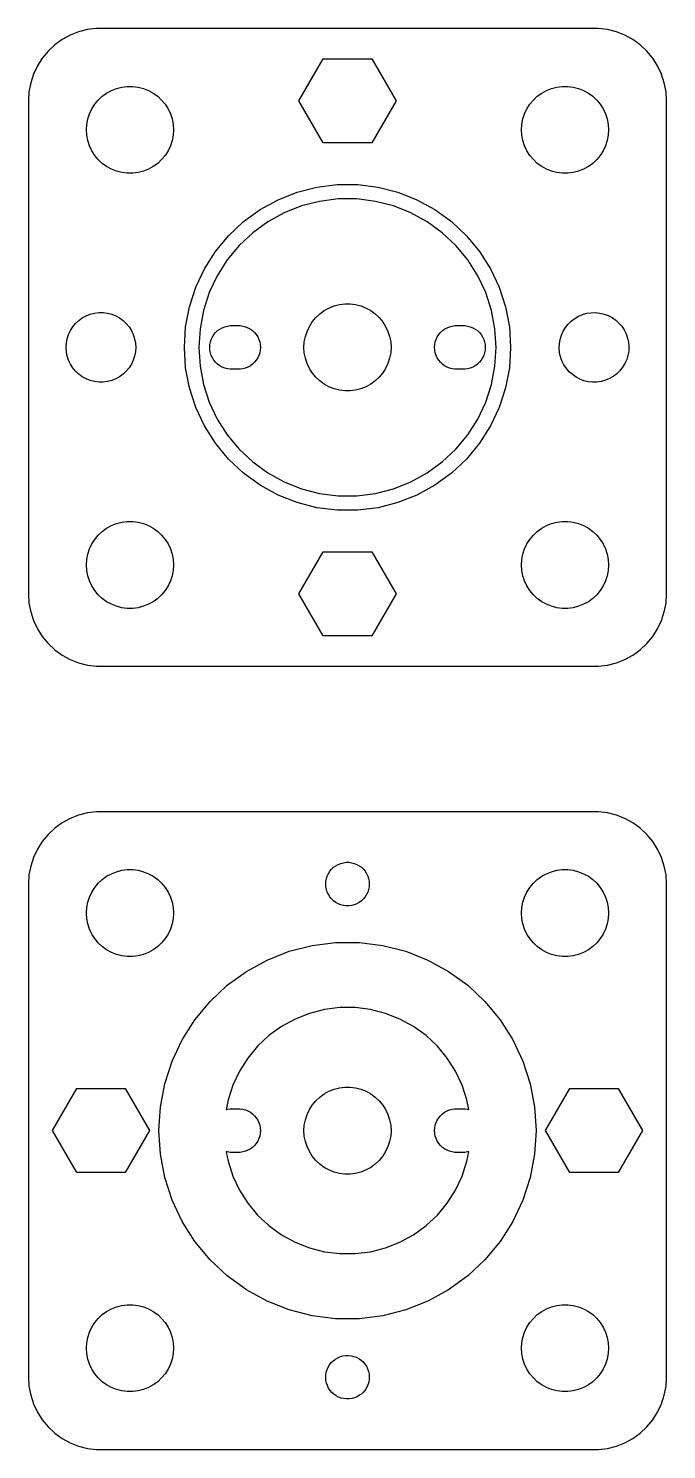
# Model space of a CAD drawing. Header units: metres. Extents: x -22 to 22, y -22 to 184.
# Drawn here: x -22 to 22, y 86 to 184 of the extents above; entities that cross this region are included whole.
import ezdxf

# ---------------------------------------------------------------- set-up
doc = ezdxf.new("R2010")
doc.units = ezdxf.units.M

msp = doc.modelspace()

# ---------------------------------------------------------------- linework, layer by layer
for p, q in [((-19.1289, 183.524), (-19.6791, 183.222)), ((-18.5451, 183.755), (-19.1289, 183.524)), ((-17.9369, 183.911), (-18.5451, 183.755)), ((-17.3139, 183.99), (-17.9369, 183.911)), ((17.3139, 183.99), (-17.3139, 183.99)), ((17.9369, 183.911), (17.3139, 183.99)), ((18.5451, 183.755), (17.9369, 183.911)), ((19.1289, 183.524), (18.5451, 183.755)), ((19.6791, 183.222), (19.1289, 183.524)), ((-20.6448, 182.423), (-21.0451, 181.939)), ((-20.1871, 182.853), (-20.6448, 182.423)), ((-19.6791, 183.222), (-20.1871, 182.853)), ((20.1871, 182.853), (19.6791, 183.222)), ((20.6448, 182.423), (20.1871, 182.853)), ((21.0451, 181.939), (20.6448, 182.423)), ((-21.3815, 181.409), (-21.6489, 180.841)), ((-21.0451, 181.939), (-21.3815, 181.409)), ((-3.34659, 179), (-1.67329, 181.898)), ((-1.67329, 181.898), (1.67329, 181.898)), ((1.67329, 181.898), (3.34659, 179)), ((21.3815, 181.409), (21.0451, 181.939)), ((21.6489, 180.841), (21.3815, 181.409)), ((-21.6489, 180.841), (-21.8429, 180.243)), ((21.8429, 180.243), (21.6489, 180.841)), ((-21.9606, 179.627), (-22, 179)), ((-21.8429, 180.243), (-21.9606, 179.627)), ((-17.1869, 179.054), (-16.9123, 179.312)), ((-16.9123, 179.312), (-16.6075, 179.533)), ((-16.6075, 179.533), (-16.2773, 179.714)), ((-16.2773, 179.714), (-15.927, 179.853)), ((-15.927, 179.853), (-15.5621, 179.947)), ((-15.5621, 179.947), (-15.1884, 179.994)), ((-15.1884, 179.994), (-14.8116, 179.994)), ((-14.8116, 179.994), (-14.4379, 179.947)), ((-14.4379, 179.947), (-14.0729, 179.853)), ((-14.0729, 179.853), (-13.7227, 179.714)), ((-13.7227, 179.714), (-13.3925, 179.533)), ((-13.3925, 179.533), (-13.0877, 179.312)), ((-13.0877, 179.312), (-12.8131, 179.054)), ((12.8131, 179.054), (13.0877, 179.312)), ((13.0877, 179.312), (13.3925, 179.533)), ((13.3925, 179.533), (13.7227, 179.714)), ((13.7227, 179.714), (14.0729, 179.853)), ((14.0729, 179.853), (14.4379, 179.947)), ((14.4379, 179.947), (14.8116, 179.994)), ((14.8116, 179.994), (15.1884, 179.994)), ((15.1884, 179.994), (15.5621, 179.947)), ((15.5621, 179.947), (15.927, 179.853)), ((15.927, 179.853), (16.2773, 179.714)), ((16.2773, 179.714), (16.6075, 179.533)), ((16.6075, 179.533), (16.9123, 179.312)), ((16.9123, 179.312), (17.1869, 179.054)), ((21.9606, 179.627), (21.8429, 180.243)), ((22, 179), (21.9606, 179.627)), ((-22, 179), (-22, 145)), ((-17.7893, 178.104), (-17.6289, 178.445)), ((-17.6289, 178.445), (-17.427, 178.763)), ((-17.427, 178.763), (-17.1869, 179.054)), ((-12.8131, 179.054), (-12.5729, 178.763)), ((-12.5729, 178.763), (-12.3711, 178.445)), ((-12.3711, 178.445), (-12.2107, 178.104)), ((-1.67329, 176.102), (-3.34659, 179)), ((3.34659, 179), (1.67329, 176.102)), ((12.2107, 178.104), (12.3711, 178.445)), ((12.3711, 178.445), (12.5729, 178.763)), ((12.5729, 178.763), (12.8131, 179.054)), ((17.1869, 179.054), (17.427, 178.763)), ((17.427, 178.763), (17.6289, 178.445)), ((17.6289, 178.445), (17.7893, 178.104)), ((22, 145), (22, 179)), ((-18, 177), (-17.9763, 177.376)), ((-17.9763, 177.376), (-17.9057, 177.746)), ((-17.9057, 177.746), (-17.7893, 178.104)), ((-12.2107, 178.104), (-12.0942, 177.746)), ((-12.0942, 177.746), (-12.0237, 177.376)), ((-12.0237, 177.376), (-12, 177)), ((12, 177), (12.0237, 177.376)), ((12.0237, 177.376), (12.0942, 177.746)), ((12.0942, 177.746), (12.2107, 178.104)), ((17.7893, 178.104), (17.9057, 177.746)), ((17.9057, 177.746), (17.9763, 177.376)), ((17.9763, 177.376), (18, 177)), ((-17.9763, 176.624), (-18, 177)), ((-17.9057, 176.254), (-17.9763, 176.624)), ((-12.0237, 176.624), (-12.0942, 176.254)), ((-12, 177), (-12.0237, 176.624)), ((12.0237, 176.624), (12, 177)), ((12.0942, 176.254), (12.0237, 176.624)), ((17.9763, 176.624), (17.9057, 176.254)), ((18, 177), (17.9763, 176.624)), ((-17.7893, 175.896), (-17.9057, 176.254)), ((-17.6289, 175.555), (-17.7893, 175.896)), ((-17.427, 175.237), (-17.6289, 175.555)), ((-12.3711, 175.555), (-12.5729, 175.237)), ((-12.2107, 175.896), (-12.3711, 175.555)), ((-12.0942, 176.254), (-12.2107, 175.896)), ((1.67329, 176.102), (-1.67329, 176.102)), ((12.2107, 175.896), (12.0942, 176.254)), ((12.3711, 175.555), (12.2107, 175.896)), ((12.5729, 175.237), (12.3711, 175.555)), ((17.6289, 175.555), (17.427, 175.237)), ((17.7893, 175.896), (17.6289, 175.555)), ((17.9057, 176.254), (17.7893, 175.896)), ((-17.1869, 174.946), (-17.427, 175.237)), ((-16.9123, 174.688), (-17.1869, 174.946)), ((-16.6075, 174.467), (-16.9123, 174.688)), ((-16.2773, 174.286), (-16.6075, 174.467)), ((-13.3925, 174.467), (-13.7227, 174.286)), ((-13.0877, 174.688), (-13.3925, 174.467)), ((-12.8131, 174.946), (-13.0877, 174.688)), ((-12.5729, 175.237), (-12.8131, 174.946)), ((12.8131, 174.946), (12.5729, 175.237)), ((13.0877, 174.688), (12.8131, 174.946)), ((13.3925, 174.467), (13.0877, 174.688)), ((13.7227, 174.286), (13.3925, 174.467)), ((16.6075, 174.467), (16.2773, 174.286)), ((16.9123, 174.688), (16.6075, 174.467)), ((17.1869, 174.946), (16.9123, 174.688)), ((17.427, 175.237), (17.1869, 174.946)), ((-15.927, 174.147), (-16.2773, 174.286)), ((-15.5621, 174.053), (-15.927, 174.147)), ((-15.1884, 174.006), (-15.5621, 174.053)), ((-14.8116, 174.006), (-15.1884, 174.006)), ((-14.4379, 174.053), (-14.8116, 174.006)), ((-14.0729, 174.147), (-14.4379, 174.053)), ((-13.7227, 174.286), (-14.0729, 174.147)), ((14.0729, 174.147), (13.7227, 174.286)), ((14.4379, 174.053), (14.0729, 174.147)), ((14.8116, 174.006), (14.4379, 174.053)), ((15.1884, 174.006), (14.8116, 174.006)), ((15.5621, 174.053), (15.1884, 174.006)), ((15.927, 174.147), (15.5621, 174.053)), ((16.2773, 174.286), (15.927, 174.147)), ((-4.79001, 172.179), (-3.47644, 172.699)), ((-3.47644, 172.699), (-2.10803, 173.051)), ((-2.10803, 173.051), (-0.70639, 173.228)), ((-0.70639, 173.228), (0.70639, 173.228)), ((0.70639, 173.228), (2.10803, 173.051)), ((2.10803, 173.051), (3.47644, 172.699)), ((3.47644, 172.699), (4.79001, 172.179)), ((-7.17101, 170.668), (-6.02805, 171.499)), ((-6.02805, 171.499), (-4.79001, 172.179)), ((-3.16742, 171.748), (-4.36423, 171.274)), ((-1.92065, 172.068), (-3.16742, 171.748)), ((-0.6436, 172.23), (-1.92065, 172.068)), ((0.6436, 172.23), (-0.6436, 172.23)), ((1.92065, 172.068), (0.6436, 172.23)), ((3.16742, 171.748), (1.92065, 172.068)), ((4.36423, 171.274), (3.16742, 171.748)), ((4.79001, 172.179), (6.02805, 171.499)), ((6.02805, 171.499), (7.17101, 170.668)), ((-8.20088, 169.701), (-7.17101, 170.668)), ((-5.49222, 170.654), (-6.53358, 169.898)), ((-4.36423, 171.274), (-5.49222, 170.654)), ((5.49222, 170.654), (4.36423, 171.274)), ((6.53358, 169.898), (5.49222, 170.654)), ((7.17101, 170.668), (8.20088, 169.701)), ((-9.10144, 168.613), (-8.20088, 169.701)), ((-6.53358, 169.898), (-7.47192, 169.017)), ((7.47192, 169.017), (6.53358, 169.898)), ((8.20088, 169.701), (9.10144, 168.613)), ((-9.85844, 167.42), (-9.10144, 168.613)), ((-7.47192, 169.017), (-8.29242, 168.025)), ((8.29242, 168.025), (7.47192, 169.017)), ((9.10144, 168.613), (9.85844, 167.42)), ((-8.29242, 168.025), (-8.98213, 166.938)), ((8.98213, 166.938), (8.29242, 168.025)), ((-10.46, 166.141), (-9.85844, 167.42)), ((-8.98213, 166.938), (-9.5302, 165.773)), ((9.5302, 165.773), (8.98213, 166.938)), ((9.85844, 167.42), (10.46, 166.141)), ((-10.8965, 164.798), (-10.46, 166.141)), ((-9.5302, 165.773), (-9.92796, 164.549)), ((9.92796, 164.549), (9.5302, 165.773)), ((10.46, 166.141), (10.8965, 164.798)), ((-11.1613, 163.41), (-10.8965, 164.798)), ((-1.60747, 164.533), (-1.27733, 164.714)), ((-1.27733, 164.714), (-0.927048, 164.853)), ((-0.927048, 164.853), (-0.562134, 164.947)), ((-0.562134, 164.947), (-0.18837, 164.994)), ((-0.18837, 164.994), (0.18837, 164.994)), ((0.18837, 164.994), (0.562134, 164.947)), ((0.562134, 164.947), (0.927048, 164.853)), ((0.927048, 164.853), (1.27733, 164.714)), ((1.27733, 164.714), (1.60747, 164.533)), ((10.8965, 164.798), (11.1613, 163.41)), ((-18.9416, 163.411), (-18.7495, 163.643)), ((-18.7495, 163.643), (-18.5298, 163.849)), ((-18.5298, 163.849), (-18.286, 164.026)), ((-18.286, 164.026), (-18.0219, 164.172)), ((-18.0219, 164.172), (-17.7416, 164.283)), ((-17.7416, 164.283), (-17.4497, 164.357)), ((-17.4497, 164.357), (-17.1507, 164.395)), ((-17.1507, 164.395), (-16.8493, 164.395)), ((-16.8493, 164.395), (-16.5503, 164.357)), ((-16.5503, 164.357), (-16.2583, 164.283)), ((-16.2583, 164.283), (-15.9781, 164.172)), ((-15.9781, 164.172), (-15.714, 164.026)), ((-15.714, 164.026), (-15.4702, 163.849)), ((-15.4702, 163.849), (-15.2505, 163.643)), ((-15.2505, 163.643), (-15.0583, 163.411)), ((-9.92796, 164.549), (-10.1692, 163.285)), ((-2.62891, 163.445), (-2.42705, 163.763)), ((-2.42705, 163.763), (-2.1869, 164.054)), ((-2.1869, 164.054), (-1.91226, 164.312)), ((-1.91226, 164.312), (-1.60747, 164.533)), ((1.60747, 164.533), (1.91226, 164.312)), ((1.91226, 164.312), (2.1869, 164.054)), ((2.1869, 164.054), (2.42705, 163.763)), ((2.42705, 163.763), (2.62891, 163.445)), ((10.1692, 163.285), (9.92796, 164.549)), ((15.2164, 163.606), (15.4318, 163.817)), ((15.4318, 163.817), (15.6719, 163.999)), ((15.6719, 163.999), (15.9329, 164.15)), ((15.9329, 164.15), (16.2107, 164.266)), ((16.2107, 164.266), (16.501, 164.348)), ((16.501, 164.348), (16.7992, 164.392)), ((16.7992, 164.392), (17.1005, 164.398)), ((17.1005, 164.398), (17.4002, 164.366)), ((17.4002, 164.366), (17.6937, 164.298)), ((17.6937, 164.298), (17.9762, 164.193)), ((17.9762, 164.193), (18.2433, 164.053)), ((18.2433, 164.053), (18.4908, 163.881)), ((18.4908, 163.881), (18.7147, 163.679)), ((18.7147, 163.679), (18.9117, 163.451)), ((-19.3246, 162.597), (-19.2315, 162.883)), ((-19.2315, 162.883), (-19.1031, 163.156)), ((-19.1031, 163.156), (-18.9416, 163.411)), ((-15.0583, 163.411), (-14.8969, 163.156)), ((-14.8969, 163.156), (-14.7685, 162.883)), ((-14.7685, 162.883), (-14.6754, 162.597)), ((-11.25, 162), (-11.1613, 163.41)), ((-10.1692, 163.285), (-10.25, 162)), ((-9.39465, 162.552), (-9.31445, 162.723)), ((-9.31445, 162.723), (-9.21352, 162.882)), ((-9.21352, 162.882), (-9.09344, 163.027)), ((-9.09344, 163.027), (-8.95613, 163.156)), ((-8.95613, 163.156), (-8.80373, 163.266)), ((-8.80373, 163.266), (-8.63866, 163.357)), ((-8.63866, 163.357), (-8.46352, 163.427)), ((-8.46352, 163.427), (-8.28107, 163.473)), ((-8.28107, 163.473), (-8.09418, 163.497)), ((-8.09418, 163.497), (-7.40581, 163.497)), ((-7.40581, 163.497), (-7.21892, 163.473)), ((-7.21892, 163.473), (-7.03647, 163.427)), ((-7.03647, 163.427), (-6.86133, 163.357)), ((-6.86133, 163.357), (-6.69626, 163.266)), ((-6.69626, 163.266), (-6.54385, 163.156)), ((-6.54385, 163.156), (-6.40654, 163.027)), ((-6.40654, 163.027), (-6.28647, 162.882)), ((-6.28647, 162.882), (-6.18553, 162.723)), ((-6.18553, 162.723), (-6.10533, 162.552)), ((-2.97633, 162.376), (-2.90575, 162.746)), ((-2.90575, 162.746), (-2.78932, 163.104)), ((-2.78932, 163.104), (-2.62891, 163.445)), ((2.62891, 163.445), (2.78932, 163.104)), ((2.78932, 163.104), (2.90575, 162.746)), ((2.90575, 162.746), (2.97633, 162.376)), ((6.10533, 162.552), (6.18553, 162.723)), ((6.18553, 162.723), (6.28647, 162.882)), ((6.28647, 162.882), (6.40654, 163.027)), ((6.40654, 163.027), (6.54385, 163.156)), ((6.54385, 163.156), (6.69626, 163.266)), ((6.69626, 163.266), (6.86133, 163.357)), ((6.86133, 163.357), (7.03647, 163.427)), ((7.03647, 163.427), (7.21892, 163.473)), ((7.21892, 163.473), (7.40581, 163.497)), ((7.40581, 163.497), (8.09418, 163.497)), ((8.09418, 163.497), (8.28107, 163.473)), ((8.28107, 163.473), (8.46352, 163.427)), ((8.46352, 163.427), (8.63866, 163.357)), ((8.63866, 163.357), (8.80373, 163.266)), ((8.80373, 163.266), (8.95613, 163.156)), ((8.95613, 163.156), (9.09344, 163.027)), ((9.09344, 163.027), (9.21352, 162.882)), ((9.21352, 162.882), (9.31445, 162.723)), ((9.31445, 162.723), (9.39465, 162.552)), ((10.25, 162), (10.1692, 163.285)), ((11.1613, 163.41), (11.25, 162)), ((14.6634, 162.548), (14.7505, 162.837)), ((14.7505, 162.837), (14.8731, 163.112)), ((14.8731, 163.112), (15.0292, 163.37)), ((15.0292, 163.37), (15.2164, 163.606)), ((18.9117, 163.451), (19.0785, 163.2)), ((19.0785, 163.2), (19.2125, 162.93)), ((19.2125, 162.93), (19.3116, 162.645)), ((-19.4, 162), (-19.3811, 162.301)), ((-19.3811, 161.699), (-19.4, 162)), ((-19.3811, 162.301), (-19.3246, 162.597)), ((-19.3246, 161.403), (-19.3811, 161.699)), ((-14.6754, 162.597), (-14.6189, 162.301)), ((-14.6189, 161.699), (-14.6754, 161.403)), ((-14.6189, 162.301), (-14.6, 162)), ((-14.6, 162), (-14.6189, 161.699)), ((-11.1613, 160.59), (-11.25, 162)), ((-10.25, 162), (-10.1692, 160.715)), ((-9.5, 162), (-9.48816, 162.188)), ((-9.48816, 161.812), (-9.5, 162)), ((-9.48816, 162.188), (-9.45287, 162.373)), ((-9.45287, 161.627), (-9.48816, 161.812)), ((-9.45287, 162.373), (-9.39465, 162.552)), ((-6.10533, 162.552), (-6.04712, 162.373)), ((-6.04712, 162.373), (-6.01183, 162.188)), ((-6.01183, 161.812), (-6.04712, 161.627)), ((-6.01183, 162.188), (-6, 162)), ((-6, 162), (-6.01183, 161.812)), ((-3, 162), (-2.97633, 162.376)), ((-2.97633, 161.624), (-3, 162)), ((2.97633, 162.376), (3, 162)), ((3, 162), (2.97633, 161.624)), ((6, 162), (6.01183, 162.188)), ((6.01183, 161.812), (6, 162)), ((6.01183, 162.188), (6.04712, 162.373)), ((6.04712, 161.627), (6.01183, 161.812)), ((6.04712, 162.373), (6.10533, 162.552)), ((9.39465, 162.552), (9.45287, 162.373)), ((9.45287, 162.373), (9.48816, 162.188)), ((9.48816, 161.812), (9.45287, 161.627)), ((9.48816, 162.188), (9.5, 162)), ((9.5, 162), (9.48816, 161.812)), ((10.1692, 160.715), (10.25, 162)), ((11.25, 162), (11.1613, 160.59)), ((14.6005, 161.95), (14.6131, 162.251)), ((14.6257, 161.649), (14.6005, 161.95)), ((14.6131, 162.251), (14.6634, 162.548)), ((19.3116, 162.645), (19.3743, 162.351)), ((19.3868, 161.749), (19.3366, 161.452)), ((19.3743, 162.351), (19.3995, 162.05)), ((19.3995, 162.05), (19.3868, 161.749)), ((-19.2315, 161.117), (-19.3246, 161.403)), ((-19.1031, 160.844), (-19.2315, 161.117)), ((-18.9416, 160.589), (-19.1031, 160.844)), ((-14.8969, 160.844), (-15.0583, 160.589)), ((-14.7685, 161.117), (-14.8969, 160.844)), ((-14.6754, 161.403), (-14.7685, 161.117)), ((-10.1692, 160.715), (-9.92796, 159.451)), ((-9.39465, 161.448), (-9.45287, 161.627)), ((-9.31445, 161.277), (-9.39465, 161.448)), ((-9.21352, 161.118), (-9.31445, 161.277)), ((-9.09344, 160.973), (-9.21352, 161.118)), ((-8.95613, 160.844), (-9.09344, 160.973)), ((-8.80373, 160.734), (-8.95613, 160.844)), ((-8.63866, 160.643), (-8.80373, 160.734)), ((-6.69626, 160.734), (-6.86133, 160.643)), ((-6.54385, 160.844), (-6.69626, 160.734)), ((-6.40654, 160.973), (-6.54385, 160.844)), ((-6.28647, 161.118), (-6.40654, 160.973)), ((-6.18553, 161.277), (-6.28647, 161.118)), ((-6.10533, 161.448), (-6.18553, 161.277)), ((-6.04712, 161.627), (-6.10533, 161.448)), ((-2.90575, 161.254), (-2.97633, 161.624)), ((-2.78932, 160.896), (-2.90575, 161.254)), ((-2.62891, 160.555), (-2.78932, 160.896)), ((2.78932, 160.896), (2.62891, 160.555)), ((2.90575, 161.254), (2.78932, 160.896)), ((2.97633, 161.624), (2.90575, 161.254)), ((6.10533, 161.448), (6.04712, 161.627)), ((6.18553, 161.277), (6.10533, 161.448)), ((6.28647, 161.118), (6.18553, 161.277)), ((6.40654, 160.973), (6.28647, 161.118)), ((6.54385, 160.844), (6.40654, 160.973)), ((6.69626, 160.734), (6.54385, 160.844)), ((6.86133, 160.643), (6.69626, 160.734)), ((8.80373, 160.734), (8.63866, 160.643)), ((8.95613, 160.844), (8.80373, 160.734)), ((9.09344, 160.973), (8.95613, 160.844)), ((9.21352, 161.118), (9.09344, 160.973)), ((9.31445, 161.277), (9.21352, 161.118)), ((9.39465, 161.448), (9.31445, 161.277)), ((9.45287, 161.627), (9.39465, 161.448)), ((9.92796, 159.451), (10.1692, 160.715)), ((14.6884, 161.355), (14.6257, 161.649)), ((14.7875, 161.07), (14.6884, 161.355)), ((14.9215, 160.8), (14.7875, 161.07)), ((15.0883, 160.549), (14.9215, 160.8)), ((19.1269, 160.888), (18.9707, 160.63)), ((19.2495, 161.163), (19.1269, 160.888)), ((19.3366, 161.452), (19.2495, 161.163)), ((-18.7495, 160.357), (-18.9416, 160.589)), ((-18.5298, 160.151), (-18.7495, 160.357)), ((-18.286, 159.974), (-18.5298, 160.151)), ((-18.0219, 159.828), (-18.286, 159.974)), ((-17.7416, 159.717), (-18.0219, 159.828)), ((-17.4497, 159.643), (-17.7416, 159.717)), ((-16.2583, 159.717), (-16.5503, 159.643)), ((-15.9781, 159.828), (-16.2583, 159.717)), ((-15.714, 159.974), (-15.9781, 159.828)), ((-15.4702, 160.151), (-15.714, 159.974)), ((-15.2505, 160.357), (-15.4702, 160.151)), ((-15.0583, 160.589), (-15.2505, 160.357)), ((-10.8965, 159.202), (-11.1613, 160.59)), ((-8.46352, 160.573), (-8.63866, 160.643)), ((-8.28107, 160.527), (-8.46352, 160.573)), ((-8.09418, 160.503), (-8.28107, 160.527)), ((-7.40581, 160.503), (-8.09418, 160.503)), ((-7.21892, 160.527), (-7.40581, 160.503)), ((-7.03647, 160.573), (-7.21892, 160.527)), ((-6.86133, 160.643), (-7.03647, 160.573)), ((-2.42705, 160.237), (-2.62891, 160.555)), ((-2.1869, 159.946), (-2.42705, 160.237)), ((-1.91226, 159.688), (-2.1869, 159.946)), ((2.1869, 159.946), (1.91226, 159.688)), ((2.42705, 160.237), (2.1869, 159.946)), ((2.62891, 160.555), (2.42705, 160.237)), ((7.03647, 160.573), (6.86133, 160.643)), ((7.21892, 160.527), (7.03647, 160.573)), ((7.40581, 160.503), (7.21892, 160.527)), ((8.09418, 160.503), (7.40581, 160.503)), ((8.28107, 160.527), (8.09418, 160.503)), ((8.46352, 160.573), (8.28107, 160.527)), ((8.63866, 160.643), (8.46352, 160.573)), ((11.1613, 160.59), (10.8965, 159.202)), ((15.2853, 160.321), (15.0883, 160.549)), ((15.5092, 160.119), (15.2853, 160.321)), ((15.7567, 159.947), (15.5092, 160.119)), ((16.0238, 159.807), (15.7567, 159.947)), ((16.3063, 159.702), (16.0238, 159.807)), ((17.7893, 159.734), (17.499, 159.652)), ((18.0671, 159.85), (17.7893, 159.734)), ((18.3281, 160.001), (18.0671, 159.85)), ((18.5682, 160.183), (18.3281, 160.001)), ((18.7835, 160.394), (18.5682, 160.183)), ((18.9707, 160.63), (18.7835, 160.394)), ((-17.1507, 159.605), (-17.4497, 159.643)), ((-16.8493, 159.605), (-17.1507, 159.605)), ((-16.5503, 159.643), (-16.8493, 159.605)), ((-10.46, 157.859), (-10.8965, 159.202)), ((-9.92796, 159.451), (-9.5302, 158.227)), ((-1.60747, 159.467), (-1.91226, 159.688)), ((-1.27733, 159.286), (-1.60747, 159.467)), ((-0.927048, 159.147), (-1.27733, 159.286)), ((-0.562134, 159.053), (-0.927048, 159.147)), ((-0.18837, 159.006), (-0.562134, 159.053)), ((0.18837, 159.006), (-0.18837, 159.006)), ((0.562134, 159.053), (0.18837, 159.006)), ((0.927048, 159.147), (0.562134, 159.053)), ((1.27733, 159.286), (0.927048, 159.147)), ((1.60747, 159.467), (1.27733, 159.286)), ((1.91226, 159.688), (1.60747, 159.467)), ((9.5302, 158.227), (9.92796, 159.451)), ((10.8965, 159.202), (10.46, 157.859)), ((16.5997, 159.634), (16.3063, 159.702)), ((16.8995, 159.602), (16.5997, 159.634)), ((17.2008, 159.608), (16.8995, 159.602)), ((17.499, 159.652), (17.2008, 159.608)), ((-9.85844, 156.58), (-10.46, 157.859)), ((-9.5302, 158.227), (-8.98213, 157.062)), ((8.98213, 157.062), (9.5302, 158.227)), ((10.46, 157.859), (9.85844, 156.58)), ((-8.98213, 157.062), (-8.29242, 155.975)), ((8.29242, 155.975), (8.98213, 157.062)), ((-9.10144, 155.387), (-9.85844, 156.58)), ((-8.29242, 155.975), (-7.47192, 154.983)), ((7.47192, 154.983), (8.29242, 155.975)), ((9.85844, 156.58), (9.10144, 155.387)), ((-8.20088, 154.299), (-9.10144, 155.387)), ((-7.47192, 154.983), (-6.53358, 154.102)), ((6.53358, 154.102), (7.47192, 154.983)), ((9.10144, 155.387), (8.20088, 154.299)), ((-7.17101, 153.332), (-8.20088, 154.299)), ((-6.53358, 154.102), (-5.49222, 153.346)), ((5.49222, 153.346), (6.53358, 154.102)), ((8.20088, 154.299), (7.17101, 153.332)), ((-6.02805, 152.501), (-7.17101, 153.332)), ((-5.49222, 153.346), (-4.36423, 152.726)), ((4.36423, 152.726), (5.49222, 153.346)), ((7.17101, 153.332), (6.02805, 152.501)), ((-4.79001, 151.821), (-6.02805, 152.501)), ((-4.36423, 152.726), (-3.16742, 152.252)), ((-3.16742, 152.252), (-1.92065, 151.932)), ((-1.92065, 151.932), (-0.6436, 151.77)), ((0.6436, 151.77), (1.92065, 151.932)), ((1.92065, 151.932), (3.16742, 152.252)), ((3.16742, 152.252), (4.36423, 152.726)), ((6.02805, 152.501), (4.79001, 151.821)), ((-3.47644, 151.301), (-4.79001, 151.821)), ((-2.10803, 150.949), (-3.47644, 151.301)), ((-0.70639, 150.772), (-2.10803, 150.949)), ((-0.6436, 151.77), (0.6436, 151.77)), ((2.10803, 150.949), (0.70639, 150.772)), ((3.47644, 151.301), (2.10803, 150.949)), ((4.79001, 151.821), (3.47644, 151.301)), ((-15.927, 149.853), (-15.5621, 149.947)), ((-15.5621, 149.947), (-15.1884, 149.994)), ((-15.1884, 149.994), (-14.8116, 149.994)), ((-14.8116, 149.994), (-14.4379, 149.947)), ((-14.4379, 149.947), (-14.0729, 149.853)), ((0.70639, 150.772), (-0.70639, 150.772)), ((14.0729, 149.853), (14.4379, 149.947)), ((14.4379, 149.947), (14.8116, 149.994)), ((14.8116, 149.994), (15.1884, 149.994)), ((15.1884, 149.994), (15.5621, 149.947)), ((15.5621, 149.947), (15.927, 149.853)), ((-17.427, 148.763), (-17.1869, 149.054)), ((-17.1869, 149.054), (-16.9123, 149.312)), ((-16.9123, 149.312), (-16.6075, 149.533)), ((-16.6075, 149.533), (-16.2773, 149.714)), ((-16.2773, 149.714), (-15.927, 149.853)), ((-14.0729, 149.853), (-13.7227, 149.714)), ((-13.7227, 149.714), (-13.3925, 149.533)), ((-13.3925, 149.533), (-13.0877, 149.312)), ((-13.0877, 149.312), (-12.8131, 149.054)), ((-12.8131, 149.054), (-12.5729, 148.763)), ((12.5729, 148.763), (12.8131, 149.054)), ((12.8131, 149.054), (13.0877, 149.312)), ((13.0877, 149.312), (13.3925, 149.533)), ((13.3925, 149.533), (13.7227, 149.714)), ((13.7227, 149.714), (14.0729, 149.853)), ((15.927, 149.853), (16.2773, 149.714)), ((16.2773, 149.714), (16.6075, 149.533)), ((16.6075, 149.533), (16.9123, 149.312)), ((16.9123, 149.312), (17.1869, 149.054)), ((17.1869, 149.054), (17.427, 148.763)), ((-17.9057, 147.746), (-17.7893, 148.104)), ((-17.7893, 148.104), (-17.6289, 148.445)), ((-17.6289, 148.445), (-17.427, 148.763)), ((-12.5729, 148.763), (-12.3711, 148.445)), ((-12.3711, 148.445), (-12.2107, 148.104)), ((-12.2107, 148.104), (-12.0942, 147.746)), ((12.0942, 147.746), (12.2107, 148.104)), ((12.2107, 148.104), (12.3711, 148.445)), ((12.3711, 148.445), (12.5729, 148.763)), ((17.427, 148.763), (17.6289, 148.445)), ((17.6289, 148.445), (17.7893, 148.104)), ((17.7893, 148.104), (17.9057, 147.746)), ((-18, 147), (-17.9763, 147.376)), ((-17.9763, 146.624), (-18, 147)), ((-17.9763, 147.376), (-17.9057, 147.746)), ((-12.0942, 147.746), (-12.0237, 147.376)), ((-12.0237, 147.376), (-12, 147)), ((-12, 147), (-12.0237, 146.624)), ((-3.34657, 145), (-1.67328, 147.898)), ((-1.67328, 147.898), (1.67329, 147.898)), ((1.67329, 147.898), (3.34657, 145)), ((12, 147), (12.0237, 147.376)), ((12.0237, 146.624), (12, 147)), ((12.0237, 147.376), (12.0942, 147.746)), ((17.9057, 147.746), (17.9763, 147.376)), ((17.9763, 147.376), (18, 147)), ((18, 147), (17.9763, 146.624)), ((-17.9057, 146.254), (-17.9763, 146.624)), ((-17.7893, 145.896), (-17.9057, 146.254)), ((-12.0942, 146.254), (-12.2107, 145.896)), ((-12.0237, 146.624), (-12.0942, 146.254)), ((12.0942, 146.254), (12.0237, 146.624)), ((12.2107, 145.896), (12.0942, 146.254)), ((17.9057, 146.254), (17.7893, 145.896)), ((17.9763, 146.624), (17.9057, 146.254)), ((-17.6289, 145.555), (-17.7893, 145.896)), ((-17.427, 145.237), (-17.6289, 145.555)), ((-17.1869, 144.946), (-17.427, 145.237)), ((-12.5729, 145.237), (-12.8131, 144.946)), ((-12.3711, 145.555), (-12.5729, 145.237)), ((-12.2107, 145.896), (-12.3711, 145.555)), ((12.3711, 145.555), (12.2107, 145.896)), ((12.5729, 145.237), (12.3711, 145.555)), ((12.8131, 144.946), (12.5729, 145.237)), ((17.427, 145.237), (17.1869, 144.946)), ((17.6289, 145.555), (17.427, 145.237)), ((17.7893, 145.896), (17.6289, 145.555)), ((-22, 145), (-21.9606, 144.373)), ((-21.9606, 144.373), (-21.8429, 143.757)), ((-16.9123, 144.688), (-17.1869, 144.946)), ((-16.6075, 144.467), (-16.9123, 144.688)), ((-16.2773, 144.286), (-16.6075, 144.467)), ((-15.927, 144.147), (-16.2773, 144.286)), ((-15.5621, 144.053), (-15.927, 144.147)), ((-15.1884, 144.006), (-15.5621, 144.053)), ((-14.4379, 144.053), (-14.8116, 144.006)), ((-14.0729, 144.147), (-14.4379, 144.053)), ((-13.7227, 144.286), (-14.0729, 144.147)), ((-13.3925, 144.467), (-13.7227, 144.286)), ((-13.0877, 144.688), (-13.3925, 144.467)), ((-12.8131, 144.946), (-13.0877, 144.688)), ((-1.67329, 142.102), (-3.34657, 145)), ((3.34657, 145), (1.67328, 142.102)), ((13.0877, 144.688), (12.8131, 144.946)), ((13.3925, 144.467), (13.0877, 144.688)), ((13.7227, 144.286), (13.3925, 144.467)), ((14.0729, 144.147), (13.7227, 144.286)), ((14.4379, 144.053), (14.0729, 144.147)), ((14.8116, 144.006), (14.4379, 144.053)), ((15.5621, 144.053), (15.1884, 144.006)), ((15.927, 144.147), (15.5621, 144.053)), ((16.2773, 144.286), (15.927, 144.147)), ((16.6075, 144.467), (16.2773, 144.286)), ((16.9123, 144.688), (16.6075, 144.467)), ((17.1869, 144.946), (16.9123, 144.688)), ((21.8429, 143.757), (21.9606, 144.373)), ((21.9606, 144.373), (22, 145)), ((-21.8429, 143.757), (-21.6489, 143.159)), ((-21.6489, 143.159), (-21.3815, 142.591)), ((-14.8116, 144.006), (-15.1884, 144.006)), ((15.1884, 144.006), (14.8116, 144.006)), ((21.3815, 142.591), (21.6489, 143.159)), ((21.6489, 143.159), (21.8429, 143.757)), ((-21.3815, 142.591), (-21.0451, 142.061)), ((1.67328, 142.102), (-1.67329, 142.102)), ((21.0451, 142.061), (21.3815, 142.591)), ((-21.0451, 142.061), (-20.6448, 141.577)), ((-20.6448, 141.577), (-20.1871, 141.147)), ((-20.1871, 141.147), (-19.6791, 140.778)), ((19.6791, 140.778), (20.1871, 141.147)), ((20.1871, 141.147), (20.6448, 141.577)), ((20.6448, 141.577), (21.0451, 142.061)), ((-19.6791, 140.778), (-19.1289, 140.476)), ((-19.1289, 140.476), (-18.5451, 140.245)), ((-18.5451, 140.245), (-17.9369, 140.089)), ((17.9369, 140.089), (18.5451, 140.245)), ((18.5451, 140.245), (19.1289, 140.476)), ((19.1289, 140.476), (19.6791, 140.778)), ((-17.9369, 140.089), (-17.3139, 140.01)), ((-17.3139, 140.01), (17.3139, 140.01)), ((17.3139, 140.01), (17.9369, 140.089)), ((-19.1289, 129.524), (-19.6791, 129.222)), ((-18.5451, 129.755), (-19.1289, 129.524)), ((-17.9369, 129.911), (-18.5451, 129.755)), ((-17.3139, 129.99), (-17.9369, 129.911)), ((17.3139, 129.99), (-17.3139, 129.99)), ((17.9369, 129.911), (17.3139, 129.99)), ((18.5451, 129.755), (17.9369, 129.911)), ((19.1289, 129.524), (18.5451, 129.755)), ((19.6791, 129.222), (19.1289, 129.524)), ((-20.6448, 128.423), (-21.0451, 127.939)), ((-20.1871, 128.853), (-20.6448, 128.423)), ((-19.6791, 129.222), (-20.1871, 128.853)), ((20.1871, 128.853), (19.6791, 129.222)), ((20.6448, 128.423), (20.1871, 128.853)), ((21.0451, 127.939), (20.6448, 128.423)), ((-21.3815, 127.409), (-21.6489, 126.841)), ((-21.0451, 127.939), (-21.3815, 127.409)), ((21.3815, 127.409), (21.0451, 127.939)), ((21.6489, 126.841), (21.3815, 127.409)), ((-21.6489, 126.841), (-21.8429, 126.243)), ((-0.638657, 126.357), (-0.463516, 126.427)), ((-0.463516, 126.427), (-0.281067, 126.473)), ((-0.281067, 126.473), (-0.094177, 126.497)), ((-0.094177, 126.497), (0.094177, 126.497)), ((0.094177, 126.497), (0.281067, 126.473)), ((0.281067, 126.473), (0.463516, 126.427)), ((0.463516, 126.427), (0.638657, 126.357)), ((21.8429, 126.243), (21.6489, 126.841)), ((-21.9606, 125.627), (-22, 125)), ((-21.8429, 126.243), (-21.9606, 125.627)), ((-16.9123, 125.312), (-16.6075, 125.533)), ((-16.6075, 125.533), (-16.2773, 125.714)), ((-16.2773, 125.714), (-15.927, 125.853)), ((-15.927, 125.853), (-15.5621, 125.947)), ((-15.5621, 125.947), (-15.1884, 125.994)), ((-15.1884, 125.994), (-14.8116, 125.994)), ((-14.8116, 125.994), (-14.4379, 125.947)), ((-14.4379, 125.947), (-14.0729, 125.853)), ((-14.0729, 125.853), (-13.7227, 125.714)), ((-13.7227, 125.714), (-13.3925, 125.533)), ((-13.3925, 125.533), (-13.0877, 125.312)), ((-1.45287, 125.373), (-1.39465, 125.552)), ((-1.39465, 125.552), (-1.31445, 125.723)), ((-1.31445, 125.723), (-1.21352, 125.882)), ((-1.21352, 125.882), (-1.09344, 126.027)), ((-1.09344, 126.027), (-0.956131, 126.156)), ((-0.956131, 126.156), (-0.803726, 126.266)), ((-0.803726, 126.266), (-0.638657, 126.357)), ((0.638657, 126.357), (0.803726, 126.266)), ((0.803726, 126.266), (0.956131, 126.156)), ((0.956131, 126.156), (1.09344, 126.027)), ((1.09344, 126.027), (1.21352, 125.882)), ((1.21352, 125.882), (1.31445, 125.723)), ((1.31445, 125.723), (1.39465, 125.552)), ((1.39465, 125.552), (1.45287, 125.373)), ((13.0877, 125.312), (13.3925, 125.533)), ((13.3925, 125.533), (13.7227, 125.714)), ((13.7227, 125.714), (14.0729, 125.853)), ((14.0729, 125.853), (14.4379, 125.947)), ((14.4379, 125.947), (14.8116, 125.994)), ((14.8116, 125.994), (15.1884, 125.994)), ((15.1884, 125.994), (15.5621, 125.947)), ((15.5621, 125.947), (15.927, 125.853)), ((15.927, 125.853), (16.2773, 125.714)), ((16.2773, 125.714), (16.6075, 125.533)), ((16.6075, 125.533), (16.9123, 125.312)), ((21.9606, 125.627), (21.8429, 126.243)), ((22, 125), (21.9606, 125.627)), ((-22, 125), (-22, 91)), ((-17.7893, 124.104), (-17.6289, 124.445)), ((-17.6289, 124.445), (-17.427, 124.763)), ((-17.427, 124.763), (-17.1869, 125.054)), ((-17.1869, 125.054), (-16.9123, 125.312)), ((-13.0877, 125.312), (-12.8131, 125.054)), ((-12.8131, 125.054), (-12.5729, 124.763)), ((-12.5729, 124.763), (-12.3711, 124.445)), ((-12.3711, 124.445), (-12.2107, 124.104)), ((-1.5, 125), (-1.48816, 125.188)), ((-1.48816, 124.812), (-1.5, 125)), ((-1.48816, 125.188), (-1.45287, 125.373)), ((-1.45287, 124.627), (-1.48816, 124.812)), ((-1.39465, 124.448), (-1.45287, 124.627)), ((-1.31445, 124.277), (-1.39465, 124.448)), ((1.39465, 124.448), (1.31445, 124.277)), ((1.45287, 124.627), (1.39465, 124.448)), ((1.45287, 125.373), (1.48816, 125.188)), ((1.48816, 124.812), (1.45287, 124.627)), ((1.48816, 125.188), (1.5, 125)), ((1.5, 125), (1.48816, 124.812)), ((12.2107, 124.104), (12.3711, 124.445)), ((12.3711, 124.445), (12.5729, 124.763)), ((12.5729, 124.763), (12.8131, 125.054)), ((12.8131, 125.054), (13.0877, 125.312)), ((16.9123, 125.312), (17.1869, 125.054)), ((17.1869, 125.054), (17.427, 124.763)), ((17.427, 124.763), (17.6289, 124.445)), ((17.6289, 124.445), (17.7893, 124.104)), ((22, 91), (22, 125)), ((-17.9763, 123.376), (-17.9057, 123.746)), ((-17.9057, 123.746), (-17.7893, 124.104)), ((-12.2107, 124.104), (-12.0942, 123.746)), ((-12.0942, 123.746), (-12.0237, 123.376)), ((-1.21352, 124.118), (-1.31445, 124.277)), ((-1.09344, 123.973), (-1.21352, 124.118)), ((-0.956131, 123.844), (-1.09344, 123.973)), ((-0.803726, 123.734), (-0.956131, 123.844)), ((-0.638657, 123.643), (-0.803726, 123.734)), ((-0.463516, 123.573), (-0.638657, 123.643)), ((-0.281067, 123.527), (-0.463516, 123.573)), ((-0.094177, 123.503), (-0.281067, 123.527)), ((0.094177, 123.503), (-0.094177, 123.503)), ((0.281067, 123.527), (0.094177, 123.503)), ((0.463516, 123.573), (0.281067, 123.527)), ((0.638657, 123.643), (0.463516, 123.573)), ((0.803726, 123.734), (0.638657, 123.643)), ((0.956131, 123.844), (0.803726, 123.734)), ((1.09344, 123.973), (0.956131, 123.844)), ((1.21352, 124.118), (1.09344, 123.973)), ((1.31445, 124.277), (1.21352, 124.118)), ((12.0237, 123.376), (12.0942, 123.746)), ((12.0942, 123.746), (12.2107, 124.104)), ((17.7893, 124.104), (17.9057, 123.746)), ((17.9057, 123.746), (17.9763, 123.376)), ((-18, 123), (-17.9763, 123.376)), ((-17.9763, 122.624), (-18, 123)), ((-17.9057, 122.254), (-17.9763, 122.624)), ((-12.0237, 122.624), (-12.0942, 122.254)), ((-12.0237, 123.376), (-12, 123)), ((-12, 123), (-12.0237, 122.624)), ((12, 123), (12.0237, 123.376)), ((12.0237, 122.624), (12, 123)), ((12.0942, 122.254), (12.0237, 122.624)), ((17.9763, 122.624), (17.9057, 122.254)), ((17.9763, 123.376), (18, 123)), ((18, 123), (17.9763, 122.624)), ((-17.7893, 121.896), (-17.9057, 122.254)), ((-17.6289, 121.555), (-17.7893, 121.896)), ((-17.427, 121.237), (-17.6289, 121.555)), ((-12.3711, 121.555), (-12.5729, 121.237)), ((-12.2107, 121.896), (-12.3711, 121.555)), ((-12.0942, 122.254), (-12.2107, 121.896)), ((12.2107, 121.896), (12.0942, 122.254)), ((12.3711, 121.555), (12.2107, 121.896)), ((12.5729, 121.237), (12.3711, 121.555)), ((17.6289, 121.555), (17.427, 121.237)), ((17.7893, 121.896), (17.6289, 121.555)), ((17.9057, 122.254), (17.7893, 121.896)), ((-17.1869, 120.946), (-17.427, 121.237)), ((-16.9123, 120.688), (-17.1869, 120.946)), ((-16.6075, 120.467), (-16.9123, 120.688)), ((-13.0877, 120.688), (-13.3925, 120.467)), ((-12.8131, 120.946), (-13.0877, 120.688)), ((-12.5729, 121.237), (-12.8131, 120.946)), ((-4.01721, 120.364), (-2.43594, 120.77)), ((-2.43594, 120.77), (-0.816269, 120.974)), ((-0.816269, 120.974), (0.816269, 120.974)), ((0.816269, 120.974), (2.43594, 120.77)), ((2.43594, 120.77), (4.01721, 120.364)), ((12.8131, 120.946), (12.5729, 121.237)), ((13.0877, 120.688), (12.8131, 120.946)), ((13.3925, 120.467), (13.0877, 120.688)), ((16.9123, 120.688), (16.6075, 120.467)), ((17.1869, 120.946), (16.9123, 120.688)), ((17.427, 121.237), (17.1869, 120.946)), ((-16.2773, 120.286), (-16.6075, 120.467)), ((-15.927, 120.147), (-16.2773, 120.286)), ((-15.5621, 120.053), (-15.927, 120.147)), ((-15.1884, 120.006), (-15.5621, 120.053)), ((-14.8116, 120.006), (-15.1884, 120.006)), ((-14.4379, 120.053), (-14.8116, 120.006)), ((-14.0729, 120.147), (-14.4379, 120.053)), ((-13.7227, 120.286), (-14.0729, 120.147)), ((-13.3925, 120.467), (-13.7227, 120.286)), ((-6.96574, 118.976), (-5.53513, 119.763)), ((-5.53513, 119.763), (-4.01721, 120.364)), ((4.01721, 120.364), (5.53513, 119.763)), ((5.53513, 119.763), (6.96574, 118.976)), ((13.7227, 120.286), (13.3925, 120.467)), ((14.0729, 120.147), (13.7227, 120.286)), ((14.4379, 120.053), (14.0729, 120.147)), ((14.8116, 120.006), (14.4379, 120.053)), ((15.1884, 120.006), (14.8116, 120.006)), ((15.5621, 120.053), (15.1884, 120.006)), ((15.927, 120.147), (15.5621, 120.053)), ((16.2773, 120.286), (15.927, 120.147)), ((16.6075, 120.467), (16.2773, 120.286)), ((-8.2865, 118.017), (-6.96574, 118.976)), ((6.96574, 118.976), (8.2865, 118.017)), ((-9.47658, 116.899), (-8.2865, 118.017)), ((8.2865, 118.017), (9.47658, 116.899)), ((-10.5172, 115.641), (-9.47658, 116.899)), ((9.47658, 116.899), (10.5172, 115.641)), ((-11.392, 114.263), (-10.5172, 115.641)), ((-3.61911, 115.691), (-4.55452, 115.177)), ((-2.62663, 116.084), (-3.61911, 115.691)), ((-1.59273, 116.349), (-2.62663, 116.084)), ((-0.533707, 116.483), (-1.59273, 116.349)), ((0.533707, 116.483), (-0.533707, 116.483)), ((1.59273, 116.349), (0.533707, 116.483)), ((2.62663, 116.084), (1.59273, 116.349)), ((3.61911, 115.691), (2.62663, 116.084)), ((4.55452, 115.177), (3.61911, 115.691)), ((10.5172, 115.641), (11.392, 114.263)), ((-4.55452, 115.177), (-5.41809, 114.549)), ((5.41809, 114.549), (4.55452, 115.177)), ((-12.0871, 112.786), (-11.392, 114.263)), ((-6.19623, 113.819), (-6.87663, 112.996)), ((-5.41809, 114.549), (-6.19623, 113.819)), ((6.19623, 113.819), (5.41809, 114.549)), ((6.87663, 112.996), (6.19623, 113.819)), ((11.392, 114.263), (12.0871, 112.786)), ((-12.5916, 111.233), (-12.0871, 112.786)), ((-6.87663, 112.996), (-7.44859, 112.095)), ((7.44859, 112.095), (6.87663, 112.996)), ((12.0871, 112.786), (12.5916, 111.233)), ((-7.44859, 112.095), (-7.90309, 111.129)), ((7.90309, 111.129), (7.44859, 112.095)), ((-20.3466, 108), (-18.6733, 110.898)), ((-18.6733, 110.898), (-15.3267, 110.898)), ((-15.3267, 110.898), (-13.6534, 108)), ((-12.8975, 109.629), (-12.5916, 111.233)), ((-7.90309, 111.129), (-8.23296, 110.114)), ((-1.27733, 110.714), (-0.927048, 110.853)), ((-0.927048, 110.853), (-0.562134, 110.947)), ((-0.562134, 110.947), (-0.18837, 110.994)), ((-0.18837, 110.994), (0.18837, 110.994)), ((0.18837, 110.994), (0.562134, 110.947)), ((0.562134, 110.947), (0.927048, 110.853)), ((0.927048, 110.853), (1.27733, 110.714)), ((8.23296, 110.114), (7.90309, 111.129)), ((12.5916, 111.233), (12.8975, 109.629)), ((13.6534, 108), (15.3267, 110.898)), ((15.3267, 110.898), (18.6733, 110.898)), ((18.6733, 110.898), (20.3466, 108)), ((-8.23296, 110.114), (-8.35893, 109.453)), ((-2.62891, 109.445), (-2.42705, 109.763)), ((-2.42705, 109.763), (-2.1869, 110.054)), ((-2.1869, 110.054), (-1.91226, 110.312)), ((-1.91226, 110.312), (-1.60747, 110.533)), ((-1.60747, 110.533), (-1.27733, 110.714)), ((1.27733, 110.714), (1.60747, 110.533)), ((1.60747, 110.533), (1.91226, 110.312)), ((1.91226, 110.312), (2.1869, 110.054)), ((2.1869, 110.054), (2.42705, 109.763)), ((2.42705, 109.763), (2.62891, 109.445)), ((8.35893, 109.453), (8.23296, 110.114)), ((-13, 108), (-12.8975, 109.629)), ((-8.35893, 109.453), (-8.28107, 109.473)), ((-8.28107, 109.473), (-8.09418, 109.497)), ((-8.09418, 109.497), (-7.40581, 109.497)), ((-7.40581, 109.497), (-7.21892, 109.473)), ((-7.21892, 109.473), (-7.03647, 109.427)), ((-7.03647, 109.427), (-6.86133, 109.357)), ((-6.86133, 109.357), (-6.69626, 109.266)), ((-6.69626, 109.266), (-6.54385, 109.156)), ((-6.54385, 109.156), (-6.40654, 109.027)), ((-6.40654, 109.027), (-6.28647, 108.882)), ((-6.28647, 108.882), (-6.18553, 108.723)), ((-2.90575, 108.746), (-2.78932, 109.104)), ((-2.78932, 109.104), (-2.62891, 109.445)), ((2.62891, 109.445), (2.78932, 109.104)), ((2.78932, 109.104), (2.90575, 108.746)), ((6.18553, 108.723), (6.28647, 108.882)), ((6.28647, 108.882), (6.40654, 109.027)), ((6.40654, 109.027), (6.54385, 109.156)), ((6.54385, 109.156), (6.69626, 109.266)), ((6.69626, 109.266), (6.86133, 109.357)), ((6.86133, 109.357), (7.03647, 109.427)), ((7.03647, 109.427), (7.21892, 109.473)), ((7.21892, 109.473), (7.40581, 109.497)), ((7.40581, 109.497), (8.09418, 109.497)), ((8.09418, 109.497), (8.28107, 109.473)), ((8.28107, 109.473), (8.35893, 109.453)), ((12.8975, 109.629), (13, 108)), ((-18.6733, 105.102), (-20.3466, 108)), ((-13.6534, 108), (-15.3267, 105.102)), ((-12.8975, 106.371), (-13, 108)), ((-6.18553, 108.723), (-6.10533, 108.552)), ((-6.10533, 108.552), (-6.04712, 108.373)), ((-6.04712, 108.373), (-6.01183, 108.188)), ((-6.01183, 107.812), (-6.04712, 107.627)), ((-6.01183, 108.188), (-6, 108)), ((-6, 108), (-6.01183, 107.812)), ((-3, 108), (-2.97633, 108.376)), ((-2.97633, 107.624), (-3, 108)), ((-2.97633, 108.376), (-2.90575, 108.746)), ((2.90575, 108.746), (2.97633, 108.376)), ((2.97633, 108.376), (3, 108)), ((3, 108), (2.97633, 107.624)), ((6, 108), (6.01183, 108.188)), ((6.01183, 107.812), (6, 108)), ((6.01183, 108.188), (6.04712, 108.373)), ((6.04712, 107.627), (6.01183, 107.812)), ((6.04712, 108.373), (6.10533, 108.552)), ((6.10533, 108.552), (6.18553, 108.723)), ((13, 108), (12.8975, 106.371)), ((15.3267, 105.102), (13.6534, 108)), ((20.3466, 108), (18.6733, 105.102)), ((-6.54385, 106.844), (-6.69626, 106.734)), ((-6.40654, 106.973), (-6.54385, 106.844)), ((-6.28647, 107.118), (-6.40654, 106.973)), ((-6.18553, 107.277), (-6.28647, 107.118)), ((-6.10533, 107.448), (-6.18553, 107.277)), ((-6.04712, 107.627), (-6.10533, 107.448)), ((-2.90575, 107.254), (-2.97633, 107.624)), ((-2.78932, 106.896), (-2.90575, 107.254)), ((-2.62891, 106.555), (-2.78932, 106.896)), ((2.78932, 106.896), (2.62891, 106.555)), ((2.90575, 107.254), (2.78932, 106.896)), ((2.97633, 107.624), (2.90575, 107.254)), ((6.10533, 107.448), (6.04712, 107.627)), ((6.18553, 107.277), (6.10533, 107.448)), ((6.28647, 107.118), (6.18553, 107.277)), ((6.40654, 106.973), (6.28647, 107.118)), ((6.54385, 106.844), (6.40654, 106.973)), ((6.69626, 106.734), (6.54385, 106.844)), ((-12.5916, 104.767), (-12.8975, 106.371)), ((-8.28107, 106.527), (-8.35893, 106.547)), ((-8.35893, 106.547), (-8.23296, 105.886)), ((-8.09418, 106.503), (-8.28107, 106.527)), ((-8.23296, 105.886), (-7.90309, 104.871)), ((-7.40581, 106.503), (-8.09418, 106.503)), ((-7.21892, 106.527), (-7.40581, 106.503)), ((-7.03647, 106.573), (-7.21892, 106.527)), ((-6.86133, 106.643), (-7.03647, 106.573)), ((-6.69626, 106.734), (-6.86133, 106.643)), ((-2.42705, 106.237), (-2.62891, 106.555)), ((-2.1869, 105.946), (-2.42705, 106.237)), ((-1.91226, 105.688), (-2.1869, 105.946)), ((2.1869, 105.946), (1.91226, 105.688)), ((2.42705, 106.237), (2.1869, 105.946)), ((2.62891, 106.555), (2.42705, 106.237)), ((6.86133, 106.643), (6.69626, 106.734)), ((7.03647, 106.573), (6.86133, 106.643)), ((7.21892, 106.527), (7.03647, 106.573)), ((7.40581, 106.503), (7.21892, 106.527)), ((8.09418, 106.503), (7.40581, 106.503)), ((7.90309, 104.871), (8.23296, 105.886)), ((8.28107, 106.527), (8.09418, 106.503)), ((8.23296, 105.886), (8.35893, 106.547)), ((8.35893, 106.547), (8.28107, 106.527)), ((12.8975, 106.371), (12.5916, 104.767)), ((-15.3267, 105.102), (-18.6733, 105.102)), ((-7.90309, 104.871), (-7.44859, 103.905)), ((-1.60747, 105.467), (-1.91226, 105.688)), ((-1.27733, 105.286), (-1.60747, 105.467)), ((-0.927048, 105.147), (-1.27733, 105.286)), ((-0.562134, 105.053), (-0.927048, 105.147)), ((-0.18837, 105.006), (-0.562134, 105.053)), ((0.18837, 105.006), (-0.18837, 105.006)), ((0.562134, 105.053), (0.18837, 105.006)), ((0.927048, 105.147), (0.562134, 105.053)), ((1.27733, 105.286), (0.927048, 105.147)), ((1.60747, 105.467), (1.27733, 105.286)), ((1.91226, 105.688), (1.60747, 105.467)), ((7.44859, 103.905), (7.90309, 104.871)), ((18.6733, 105.102), (15.3267, 105.102)), ((-12.0871, 103.214), (-12.5916, 104.767)), ((-7.44859, 103.905), (-6.87663, 103.004)), ((6.87663, 103.004), (7.44859, 103.905)), ((12.5916, 104.767), (12.0871, 103.214)), ((-11.392, 101.737), (-12.0871, 103.214)), ((-6.87663, 103.004), (-6.19623, 102.181)), ((6.19623, 102.181), (6.87663, 103.004)), ((12.0871, 103.214), (11.392, 101.737)), ((-6.19623, 102.181), (-5.41809, 101.451)), ((5.41809, 101.451), (6.19623, 102.181)), ((-10.5172, 100.359), (-11.392, 101.737)), ((-5.41809, 101.451), (-4.55452, 100.823)), ((4.55452, 100.823), (5.41809, 101.451)), ((11.392, 101.737), (10.5172, 100.359)), ((-9.47658, 99.1009), (-10.5172, 100.359)), ((-4.55452, 100.823), (-3.61911, 100.309)), ((-3.61911, 100.309), (-2.62663, 99.916)), ((2.62663, 99.916), (3.61911, 100.309)), ((3.61911, 100.309), (4.55452, 100.823)), ((10.5172, 100.359), (9.47658, 99.1009)), ((-8.2865, 97.9833), (-9.47658, 99.1009)), ((-2.62663, 99.916), (-1.59273, 99.6506)), ((-1.59273, 99.6506), (-0.533707, 99.5168)), ((-0.533707, 99.5168), (0.533707, 99.5168)), ((0.533707, 99.5168), (1.59273, 99.6506)), ((1.59273, 99.6506), (2.62663, 99.916)), ((9.47658, 99.1009), (8.2865, 97.9833)), ((-6.96574, 97.0237), (-8.2865, 97.9833)), ((8.2865, 97.9833), (6.96574, 97.0237)), ((-5.53513, 96.2373), (-6.96574, 97.0237)), ((6.96574, 97.0237), (5.53513, 96.2373)), ((-4.01721, 95.6363), (-5.53513, 96.2373)), ((5.53513, 96.2373), (4.01721, 95.6363)), ((-17.427, 94.7634), (-17.1869, 95.0536)), ((-17.1869, 95.0536), (-16.9123, 95.3116)), ((-16.9123, 95.3116), (-16.6075, 95.533)), ((-16.6075, 95.533), (-16.2773, 95.7145)), ((-16.2773, 95.7145), (-15.927, 95.8532)), ((-15.927, 95.8532), (-15.5621, 95.9469)), ((-15.5621, 95.9469), (-15.1884, 95.9941)), ((-15.1884, 95.9941), (-14.8116, 95.9941)), ((-14.8116, 95.9941), (-14.4379, 95.9469)), ((-14.4379, 95.9469), (-14.0729, 95.8532)), ((-14.0729, 95.8532), (-13.7227, 95.7145)), ((-13.7227, 95.7145), (-13.3925, 95.533)), ((-13.3925, 95.533), (-13.0877, 95.3116)), ((-13.0877, 95.3116), (-12.8131, 95.0536)), ((-12.8131, 95.0536), (-12.5729, 94.7634)), ((-2.43594, 95.2303), (-4.01721, 95.6363)), ((-0.816269, 95.0257), (-2.43594, 95.2303)), ((2.43594, 95.2303), (0.816269, 95.0257)), ((4.01721, 95.6363), (2.43594, 95.2303)), ((12.5729, 94.7634), (12.8131, 95.0536)), ((12.8131, 95.0536), (13.0877, 95.3116)), ((13.0877, 95.3116), (13.3925, 95.533)), ((13.3925, 95.533), (13.7227, 95.7145)), ((13.7227, 95.7145), (14.0729, 95.8532)), ((14.0729, 95.8532), (14.4379, 95.9469)), ((14.4379, 95.9469), (14.8116, 95.9941)), ((14.8116, 95.9941), (15.1884, 95.9941)), ((15.1884, 95.9941), (15.5621, 95.9469)), ((15.5621, 95.9469), (15.927, 95.8532)), ((15.927, 95.8532), (16.2773, 95.7145)), ((16.2773, 95.7145), (16.6075, 95.533)), ((16.6075, 95.533), (16.9123, 95.3116)), ((16.9123, 95.3116), (17.1869, 95.0536)), ((17.1869, 95.0536), (17.427, 94.7634)), ((-17.9057, 93.7461), (-17.7893, 94.1044)), ((-17.7893, 94.1044), (-17.6289, 94.4453)), ((-17.6289, 94.4453), (-17.427, 94.7634)), ((-12.5729, 94.7634), (-12.3711, 94.4453)), ((-12.3711, 94.4453), (-12.2107, 94.1044)), ((-12.2107, 94.1044), (-12.0942, 93.7461)), ((0.816269, 95.0257), (-0.816269, 95.0257)), ((12.0942, 93.7461), (12.2107, 94.1044)), ((12.2107, 94.1044), (12.3711, 94.4453)), ((12.3711, 94.4453), (12.5729, 94.7634)), ((17.427, 94.7634), (17.6289, 94.4453)), ((17.6289, 94.4453), (17.7893, 94.1044)), ((17.7893, 94.1044), (17.9057, 93.7461)), ((-18, 93), (-17.9763, 93.376)), ((-17.9763, 93.376), (-17.9057, 93.7461)), ((-12.0942, 93.7461), (-12.0237, 93.376)), ((-12.0237, 93.376), (-12, 93)), ((12, 93), (12.0237, 93.376)), ((12.0237, 93.376), (12.0942, 93.7461)), ((17.9057, 93.7461), (17.9763, 93.376)), ((17.9763, 93.376), (18, 93)), ((-17.9763, 92.624), (-18, 93)), ((-17.9057, 92.2539), (-17.9763, 92.624)), ((-17.7893, 91.8956), (-17.9057, 92.2539)), ((-12.0942, 92.2539), (-12.2107, 91.8956)), ((-12.0237, 92.624), (-12.0942, 92.2539)), ((-12, 93), (-12.0237, 92.624)), ((-1.11472, 92.0037), (-0.980118, 92.1355)), ((-0.980118, 92.1355), (-0.830078, 92.2494)), ((-0.830078, 92.2494), (-0.666946, 92.3436)), ((-0.666946, 92.3436), (-0.493286, 92.4166)), ((-0.493286, 92.4166), (-0.311859, 92.4672)), ((-0.311859, 92.4672), (-0.125504, 92.4948)), ((-0.125504, 92.4948), (0.062805, 92.4987)), ((0.062805, 92.4987), (0.250153, 92.479)), ((0.250153, 92.479), (0.433533, 92.436)), ((0.433533, 92.436), (0.610092, 92.3703)), ((0.610092, 92.3703), (0.777039, 92.2831)), ((0.777039, 92.2831), (0.931717, 92.1756)), ((0.931717, 92.1756), (1.0717, 92.0495)), ((12.0237, 92.624), (12, 93)), ((12.0942, 92.2539), (12.0237, 92.624)), ((12.2107, 91.8956), (12.0942, 92.2539)), ((17.9057, 92.2539), (17.7893, 91.8956)), ((17.9763, 92.624), (17.9057, 92.2539)), ((18, 93), (17.9763, 92.624)), ((-17.6289, 91.5547), (-17.7893, 91.8956)), ((-17.427, 91.2366), (-17.6289, 91.5547)), ((-17.1869, 90.9464), (-17.427, 91.2366)), ((-12.5729, 91.2366), (-12.8131, 90.9464)), ((-12.3711, 91.5547), (-12.5729, 91.2366)), ((-12.2107, 91.8956), (-12.3711, 91.5547)), ((-1.49966, 90.9686), (-1.49178, 91.1568)), ((-1.49178, 91.1568), (-1.46036, 91.3425)), ((-1.46036, 91.3425), (-1.40591, 91.5229)), ((-1.40591, 91.5229), (-1.3293, 91.6949)), ((-1.3293, 91.6949), (-1.23172, 91.8561)), ((-1.23172, 91.8561), (-1.11472, 92.0037)), ((1.0717, 92.0495), (1.19479, 91.9069)), ((1.19479, 91.9069), (1.29903, 91.75)), ((1.29903, 91.75), (1.38278, 91.5813)), ((1.38278, 91.5813), (1.44473, 91.4034)), ((1.44473, 91.4034), (1.4839, 91.2191)), ((1.4839, 91.2191), (1.49966, 91.0314)), ((12.3711, 91.5547), (12.2107, 91.8956)), ((12.5729, 91.2366), (12.3711, 91.5547)), ((12.8131, 90.9464), (12.5729, 91.2366)), ((17.427, 91.2366), (17.1869, 90.9464)), ((17.6289, 91.5547), (17.427, 91.2366)), ((17.7893, 91.8956), (17.6289, 91.5547)), ((-22, 91), (-21.9606, 90.3733)), ((-21.9606, 90.3733), (-21.8429, 89.7566)), ((-16.9123, 90.6885), (-17.1869, 90.9464)), ((-16.6075, 90.467), (-16.9123, 90.6885)), ((-16.2773, 90.2855), (-16.6075, 90.467)), ((-15.927, 90.1468), (-16.2773, 90.2855)), ((-15.5621, 90.0531), (-15.927, 90.1468)), ((-14.0729, 90.1468), (-14.4379, 90.0531)), ((-13.7227, 90.2855), (-14.0729, 90.1468)), ((-13.3925, 90.467), (-13.7227, 90.2855)), ((-13.0877, 90.6885), (-13.3925, 90.467)), ((-12.8131, 90.9464), (-13.0877, 90.6885)), ((-1.4839, 90.7809), (-1.49966, 90.9686)), ((-1.44473, 90.5966), (-1.4839, 90.7809)), ((-1.38278, 90.4187), (-1.44473, 90.5966)), ((-1.29903, 90.25), (-1.38278, 90.4187)), ((-1.19479, 90.0931), (-1.29903, 90.25)), ((1.23172, 90.1439), (1.11472, 89.9963)), ((1.3293, 90.3051), (1.23172, 90.1439)), ((1.40591, 90.4771), (1.3293, 90.3051)), ((1.46036, 90.6575), (1.40591, 90.4771)), ((1.49178, 90.8432), (1.46036, 90.6575)), ((1.49966, 91.0314), (1.49178, 90.8432)), ((13.0877, 90.6885), (12.8131, 90.9464)), ((13.3925, 90.467), (13.0877, 90.6885)), ((13.7227, 90.2855), (13.3925, 90.467)), ((14.0729, 90.1468), (13.7227, 90.2855)), ((14.4379, 90.0531), (14.0729, 90.1468)), ((15.927, 90.1468), (15.5621, 90.0531)), ((16.2773, 90.2855), (15.927, 90.1468)), ((16.6075, 90.467), (16.2773, 90.2855)), ((16.9123, 90.6885), (16.6075, 90.467)), ((17.1869, 90.9464), (16.9123, 90.6885)), ((21.8429, 89.7566), (21.9606, 90.3733)), ((21.9606, 90.3733), (22, 91)), ((-21.8429, 89.7566), (-21.6489, 89.1594)), ((-15.1884, 90.0059), (-15.5621, 90.0531)), ((-14.8116, 90.0059), (-15.1884, 90.0059)), ((-14.4379, 90.0531), (-14.8116, 90.0059)), ((-1.0717, 89.9505), (-1.19479, 90.0931)), ((-0.931717, 89.8245), (-1.0717, 89.9505)), ((-0.777039, 89.717), (-0.931717, 89.8245)), ((-0.610092, 89.6297), (-0.777039, 89.717)), ((-0.433533, 89.564), (-0.610092, 89.6297)), ((-0.250153, 89.521), (-0.433533, 89.564)), ((-0.062805, 89.5013), (-0.250153, 89.521)), ((0.125504, 89.5053), (-0.062805, 89.5013)), ((0.311859, 89.5328), (0.125504, 89.5053)), ((0.493286, 89.5834), (0.311859, 89.5328)), ((0.666946, 89.6564), (0.493286, 89.5834)), ((0.830078, 89.7506), (0.666946, 89.6564)), ((0.980118, 89.8645), (0.830078, 89.7506)), ((1.11472, 89.9963), (0.980118, 89.8645)), ((14.8116, 90.0059), (14.4379, 90.0531)), ((15.1884, 90.0059), (14.8116, 90.0059)), ((15.5621, 90.0531), (15.1884, 90.0059)), ((21.6489, 89.1594), (21.8429, 89.7566)), ((-21.6489, 89.1594), (-21.3815, 88.5912)), ((-21.3815, 88.5912), (-21.0451, 88.0611)), ((21.0451, 88.0611), (21.3815, 88.5912)), ((21.3815, 88.5912), (21.6489, 89.1594)), ((-21.0451, 88.0611), (-20.6448, 87.5773)), ((-20.6448, 87.5773), (-20.1871, 87.1474)), ((20.1871, 87.1474), (20.6448, 87.5773)), ((20.6448, 87.5773), (21.0451, 88.0611)), ((-20.1871, 87.1474), (-19.6791, 86.7784)), ((-19.6791, 86.7784), (-19.1289, 86.4759)), ((-19.1289, 86.4759), (-18.5451, 86.2447)), ((-18.5451, 86.2447), (-17.9369, 86.0886)), ((17.9369, 86.0886), (18.5451, 86.2447)), ((18.5451, 86.2447), (19.1289, 86.4759)), ((19.1289, 86.4759), (19.6791, 86.7784)), ((19.6791, 86.7784), (20.1871, 87.1474)), ((-17.9369, 86.0886), (-17.3139, 86.0099)), ((-17.3139, 86.0099), (17.3139, 86.0099)), ((17.3139, 86.0099), (17.9369, 86.0886))]:
    msp.add_line(p, q)

doc.saveas('drawing.dxf')
